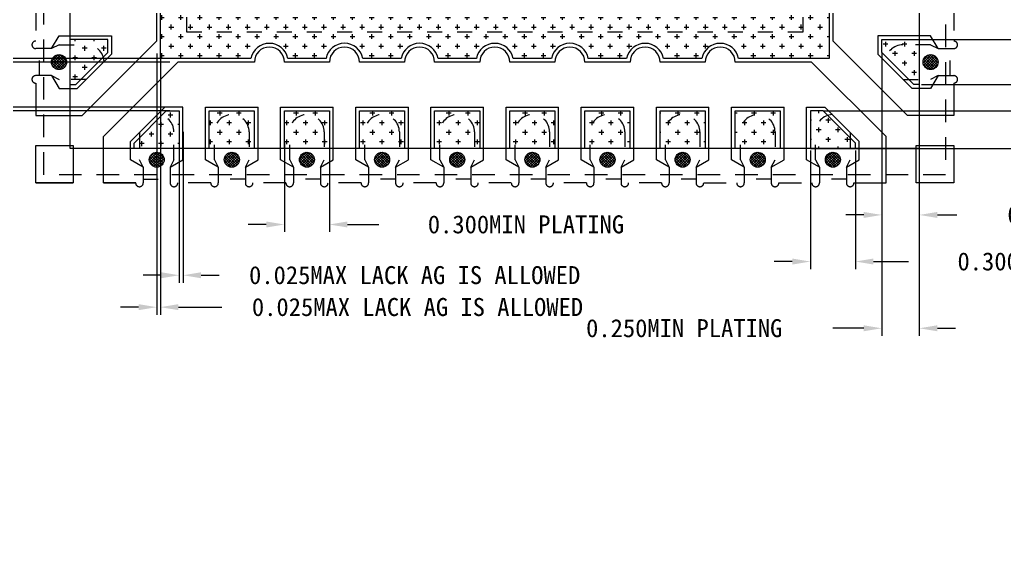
# Model space of a CAD drawing. Header units: millimetres. Extents: x 586 to 984, y 385 to 645.
# Drawn here: x 871.5 to 878.06, y 605.91 to 609.46 of the extents above; entities that cross this region are included whole.
import ezdxf

# ---------------------------------------------------------------- set-up
doc = ezdxf.new("R2010")
doc.units = ezdxf.units.MM
doc.linetypes.add('DASHED', pattern=[0.75, 0.5, -0.25])
doc.linetypes.add('HIDDEN', pattern=[0.375, 0.25, -0.125])
for name, color, linetype in [('2', 7, 'Continuous'), ('2D', 4, 'Continuous'), ('LFBOT', 4, 'Continuous'), ('LFTOP', 7, 'Continuous'), ('PKG', 2, 'Continuous'), ('PLATING', 3, 'Continuous'), ('top ETCH', 6, 'Continuous')]:
    doc.layers.add(name, color=color, linetype=linetype)
doc.layers.add('DIM', color=4, linetype='Continuous', lineweight=18)
doc.styles.add('宋体', font='')
doc.styles.get('宋体').set_extended_font_data('SimSun')
doc.dimstyles.get("Standard").update_dxf_attribs({"dimscale": 4.5, "dimtxt": 0.16, "dimasz": 0.12, "dimexe": 0.08, "dimexo": 0.05, "dimgap": 0.08, "dimtad": 0, "dimdec": 3, "dimzin": 0, "dimdsep": 46, "dimtxsty": 'Standard', "dimcen": 0.09, "dimadec": 0, "dimazin": 0, "dimtfac": 1, "dimtdec": 3, "dimtmove": 0, "dimatfit": 3, "dimfxl": 1, "dimtolj": 1, "dimtzin": 0, "dimarcsym": 0})
pattern_1 = [(225, (875.727962, 594.210622), (0.008838834, -0.008838835), []), (315, (875.727962, 594.210622), (0.008838835, 0.008838834), [])]
pattern_2 = [(180, (5.67896, 0.4611), (-0.0635, -0.0635), [0.03175, -0.09525]), (270, (5.663085, 0.47698), (0.0635, -0.0635), [0.03175, -0.09525])]

# ---------------------------------------------------------------- blocks, each defined once
blk = doc.blocks.new('*U99')
at = {"layer": 'PLATING', "linetype": 'ByBlock', "lineweight": 0}
h = blk.add_hatch(dxfattribs=at)
h.set_pattern_fill('CROSS', color=3, scale=0.01)
h.set_pattern_definition([(0, (-6.39181, -0.6986), (0.0635, 0.0635), [0.03175, -0.09525]), (90, (-6.375935, -0.71448), (-0.0635, 0.0635), [0.03175, -0.09525])])
h.paths.add_polyline_path([(-0.15, 0.125), (-0.15, -0.125), (0.15, -0.125), (0.15, 0.125)])
at = {"layer": 'PLATING', "color": 3, "linetype": 'Continuous', "lineweight": 0, "ltscale": 0.3}
blk.add_lwpolyline([(-0.15, 0.125), (0.15, 0.125), (0.15, -0.125), (-0.15, -0.125)], close=True, dxfattribs=at)
blk = doc.blocks.new('*U98')
at = {"layer": 'LFTOP', "color": 0, "linetype": 'ByBlock', "lineweight": -2, "transparency": 16777216}
for p in [(0, 0), (0.5, 0), (1, 0), (1.5, 0), (2, 0), (2.5, 0), (3, 0), (3.5, 0)]:
    blk.add_blockref('*U99', p, dxfattribs=at)
blk = doc.blocks.new('*U97')
at = {"layer": 'LFTOP'}
blk.add_blockref('*U98', (-1.75, 0), dxfattribs=at)
blk = doc.blocks.new('*U100')
at = {"layer": 'LFTOP', "color": 0, "linetype": 'ByBlock', "lineweight": -2, "transparency": 16777216}
blk.add_blockref('*U97', (874.6647, 614.129, -0.0427), dxfattribs=at)
for p, rotation in [((871.9644, 611.4294, -0.0427), 90.00000000000001), ((877.3644, 611.4287, -0.0427), 270), ((874.664, 608.729, -0.0427), 180)]:
    blk.add_blockref('*U97', p, dxfattribs=dict(at, rotation=rotation))
blk = doc.blocks.new('*D101')
at = {"layer": 'Defpoints', "color": 0}
for p in [(872.4144, 609.2855), (872.4394, 609.2849), (872.4394, 607.5468)]:
    blk.add_point(p, dxfattribs=at)
at = {"layer": 'DIM', "color": 4, "ltscale": 0.05}
for p, q in [((872.4144, 609.2355), (872.4144, 607.4968)), ((872.4394, 609.2349), (872.4394, 607.4968)), ((872.2944, 607.5468), (872.1744, 607.5468)), ((872.5594, 607.5468), (872.8487, 607.5468))]:
    blk.add_line(p, q, dxfattribs=at)
at = {"layer": 'DIM', "color": 4}
for points in [[(872.2944, 607.5268), (872.2944, 607.5668), (872.4144, 607.5468)], [(872.5594, 607.5668), (872.5594, 607.5268), (872.4394, 607.5468)]]:
    blk.add_solid(points, dxfattribs=at)
at = {"layer": 'DIM', "color": 4, "lineweight": 0, "insert": (874.15, 607.5468), "char_height": 0.12, "attachment_point": 5, "style": '宋体'}
blk.add_mtext('0.025MAX LACK AG IS ALLOWED', dxfattribs=at)
blk = doc.blocks.new('*D102')
at = {"layer": 'Defpoints', "color": 0}
for p in [(876.7644, 608.6398), (877.0644, 608.6398), (877.0644, 607.8507)]:
    blk.add_point(p, dxfattribs=at)
at = {"layer": 'DIM', "color": 4, "ltscale": 0.05}
for p, q in [((876.7644, 608.5898), (876.7644, 607.8007)), ((877.0644, 608.5898), (877.0644, 607.8007)), ((876.6444, 607.8507), (876.5244, 607.8507)), ((877.1844, 607.8507), (877.4166, 607.8507))]:
    blk.add_line(p, q, dxfattribs=at)
at = {"layer": 'DIM', "color": 4}
for points in [[(876.6444, 607.8307), (876.6444, 607.8707), (876.7644, 607.8507)], [(877.1844, 607.8707), (877.1844, 607.8307), (877.0644, 607.8507)]]:
    blk.add_solid(points, dxfattribs=at)
at = {"layer": 'DIM', "color": 4, "lineweight": 0, "insert": (878.3966, 607.8507), "char_height": 0.12, "attachment_point": 5}
blk.add_mtext('0.300MIN PLATING', dxfattribs=at)
blk = doc.blocks.new('*D103')
at = {"layer": 'Defpoints', "color": 0}
for p in [(873.264, 608.7004), (873.564, 608.7004), (873.564, 608.0974)]:
    blk.add_point(p, dxfattribs=at)
at = {"layer": 'DIM', "color": 4, "ltscale": 0.05}
for p, q in [((873.264, 608.6504), (873.264, 608.0474)), ((873.564, 608.6504), (873.564, 608.0474)), ((873.144, 608.0974), (873.024, 608.0974)), ((873.684, 608.0974), (873.8918, 608.0974))]:
    blk.add_line(p, q, dxfattribs=at)
at = {"layer": 'DIM', "color": 4}
for points in [[(873.144, 608.0774), (873.144, 608.1174), (873.264, 608.0974)], [(873.684, 608.1174), (873.684, 608.0774), (873.564, 608.0974)]]:
    blk.add_solid(points, dxfattribs=at)
at = {"layer": 'DIM', "color": 4, "lineweight": 0, "insert": (874.8718, 608.0974), "char_height": 0.12, "attachment_point": 5}
blk.add_mtext('0.300MIN PLATING', dxfattribs=at)
blk = doc.blocks.new('*D104')
at = {"layer": 'Defpoints', "color": 0}
for p in [(871.0763, 609.204), (872.526, 609.204), (872.551, 609.179)]:
    blk.add_point(p, dxfattribs=at)
at = {"layer": 'DIM', "color": 4, "ltscale": 0.05}
for p, q in [((871.0763, 609.324), (871.0763, 609.444)), ((872.476, 609.204), (871.0263, 609.204)), ((872.501, 609.179), (871.0263, 609.179)), ((871.0763, 609.059), (871.0763, 608.627))]:
    blk.add_line(p, q, dxfattribs=at)
at = {"layer": 'DIM', "color": 4}
for points in [[(871.0563, 609.324), (871.0963, 609.324), (871.0763, 609.204)], [(871.0963, 609.059), (871.0563, 609.059), (871.0763, 609.179)]]:
    blk.add_solid(points, dxfattribs=at)
at = {"layer": 'DIM', "color": 4, "lineweight": 0, "insert": (871.0763, 607.3256), "char_height": 0.12, "attachment_point": 5, "rotation": 90, "style": '宋体'}
blk.add_mtext('0.025MAX LACK AG IS ALLOWED', dxfattribs=at)
blk = doc.blocks.new('*D111')
at = {"layer": 'Defpoints', "color": 0}
for p in [(872.5897, 608.7645), (872.5644, 608.7111), (872.5897, 607.7593)]:
    blk.add_point(p, dxfattribs=at)
at = {"layer": 'DIM', "color": 4, "ltscale": 0.05}
for p, q in [((872.5644, 608.6611), (872.5644, 607.7093)), ((872.5897, 608.7145), (872.5897, 607.7093)), ((872.4444, 607.7593), (872.3244, 607.7593)), ((872.7097, 607.7593), (872.8297, 607.7593))]:
    blk.add_line(p, q, dxfattribs=at)
at = {"layer": 'DIM', "color": 4}
for points in [[(872.4444, 607.7393), (872.4444, 607.7793), (872.5644, 607.7593)], [(872.7097, 607.7793), (872.7097, 607.7393), (872.5897, 607.7593)]]:
    blk.add_solid(points, dxfattribs=at)
at = {"layer": 'DIM', "color": 4, "lineweight": 0, "insert": (874.1311, 607.7593), "char_height": 0.12, "attachment_point": 5, "style": '宋体'}
blk.add_mtext('0.025MAX LACK AG IS ALLOWED', dxfattribs=at)
blk = doc.blocks.new('*D112')
at = {"layer": 'Defpoints', "color": 0}
for p in [(871.3908, 608.879), (872.526, 608.879), (872.551, 608.854)]:
    blk.add_point(p, dxfattribs=at)
at = {"layer": 'DIM', "color": 4, "ltscale": 0.05}
for p, q in [((871.3908, 608.999), (871.3908, 609.119)), ((872.476, 608.879), (871.3408, 608.879)), ((872.501, 608.854), (871.3408, 608.854)), ((871.3908, 608.734), (871.3908, 608.302))]:
    blk.add_line(p, q, dxfattribs=at)
at = {"layer": 'DIM', "color": 4}
for points in [[(871.3708, 608.999), (871.4108, 608.999), (871.3908, 608.879)], [(871.4108, 608.734), (871.3708, 608.734), (871.3908, 608.854)]]:
    blk.add_solid(points, dxfattribs=at)
at = {"layer": 'DIM', "color": 4, "lineweight": 0, "insert": (871.3908, 607.0006), "char_height": 0.12, "attachment_point": 5, "rotation": 90, "style": '宋体'}
blk.add_mtext('0.025MAX LACK AG IS ALLOWED', dxfattribs=at)
blk = doc.blocks.new('*D113')
at = {"layer": 'Defpoints', "color": 0}
for p in [(876.7994, 608.854), (878.6873, 608.854), (876.7994, 608.604)]:
    blk.add_point(p, dxfattribs=at)
at = {"layer": 'DIM', "color": 4, "ltscale": 0.05}
for p, q in [((878.6873, 608.974), (878.6873, 609.1784)), ((876.8494, 608.854), (878.7373, 608.854)), ((876.8494, 608.604), (878.7373, 608.604)), ((878.6873, 608.484), (878.6873, 608.364))]:
    blk.add_line(p, q, dxfattribs=at)
at = {"layer": 'DIM', "color": 4}
for points in [[(878.6673, 608.974), (878.7073, 608.974), (878.6873, 608.854)], [(878.7073, 608.484), (878.6673, 608.484), (878.6873, 608.604)]]:
    blk.add_solid(points, dxfattribs=at)
at = {"layer": 'DIM', "color": 4, "lineweight": 0, "insert": (878.6873, 610.1684), "char_height": 0.12, "attachment_point": 5, "rotation": 90}
blk.add_mtext('0.250MIN PLATING', dxfattribs=at)
blk = doc.blocks.new('*D114')
at = {"layer": 'Defpoints', "color": 0}
for p in [(877.3644, 609.329), (878.3916, 609.329), (877.4536, 609.029)]:
    blk.add_point(p, dxfattribs=at)
at = {"layer": 'DIM', "color": 4, "ltscale": 0.05}
for p, q in [((878.3916, 609.449), (878.3916, 609.6294)), ((877.4144, 609.329), (878.4416, 609.329)), ((877.5036, 609.029), (878.4416, 609.029)), ((878.3916, 608.909), (878.3916, 608.789))]:
    blk.add_line(p, q, dxfattribs=at)
at = {"layer": 'DIM', "color": 4}
for points in [[(878.3716, 609.449), (878.4116, 609.449), (878.3916, 609.329)], [(878.4116, 608.909), (878.3716, 608.909), (878.3916, 609.029)]]:
    blk.add_solid(points, dxfattribs=at)
at = {"layer": 'DIM', "color": 4, "lineweight": 0, "insert": (878.3916, 610.6094), "char_height": 0.12, "attachment_point": 5, "rotation": 90}
blk.add_mtext('0.300MIN PLATING', dxfattribs=at)
blk = doc.blocks.new('*D115')
at = {"layer": 'Defpoints', "color": 0}
for p in [(877.3521, 609.8287), (878.1205, 609.8287), (877.3411, 609.5287)]:
    blk.add_point(p, dxfattribs=at)
at = {"layer": 'DIM', "color": 4, "ltscale": 0.05}
for p, q in [((878.1205, 609.9487), (878.1205, 610.0904)), ((877.4021, 609.8287), (878.1705, 609.8287)), ((877.3911, 609.5287), (878.1705, 609.5287)), ((878.1205, 609.4087), (878.1205, 609.2887))]:
    blk.add_line(p, q, dxfattribs=at)
at = {"layer": 'DIM', "color": 4}
for points in [[(878.1005, 609.9487), (878.1405, 609.9487), (878.1205, 609.8287)], [(878.1405, 609.4087), (878.1005, 609.4087), (878.1205, 609.5287)]]:
    blk.add_solid(points, dxfattribs=at)
at = {"layer": 'DIM', "color": 4, "lineweight": 0, "insert": (878.1205, 611.0704), "char_height": 0.12, "attachment_point": 5, "rotation": 90}
blk.add_mtext('0.300MIN PLATING', dxfattribs=at)
blk = doc.blocks.new('*D116')
at = {"layer": 'Defpoints', "color": 0}
for p in [(877.2394, 609.2683), (877.4894, 609.179), (877.4894, 608.1611)]:
    blk.add_point(p, dxfattribs=at)
at = {"layer": 'DIM', "color": 4, "ltscale": 0.05}
for p, q in [((877.2394, 609.2183), (877.2394, 608.1111)), ((877.4894, 609.129), (877.4894, 608.1111)), ((877.1194, 608.1611), (876.9994, 608.1611)), ((877.6094, 608.1611), (877.7384, 608.1611))]:
    blk.add_line(p, q, dxfattribs=at)
at = {"layer": 'DIM', "color": 4}
for points in [[(877.1194, 608.1411), (877.1194, 608.1811), (877.2394, 608.1611)], [(877.6094, 608.1811), (877.6094, 608.1411), (877.4894, 608.1611)]]:
    blk.add_solid(points, dxfattribs=at)
at = {"layer": 'DIM', "color": 4, "lineweight": 0, "insert": (878.7284, 608.1611), "char_height": 0.12, "attachment_point": 5}
blk.add_mtext('0.250MIN PLATING', dxfattribs=at)
blk = doc.blocks.new('*D127')
at = {"layer": 'Defpoints', "color": 0}
for p in [(877.2394, 609.294), (877.4894, 609.294), (877.2394, 607.4061)]:
    blk.add_point(p, dxfattribs=at)
at = {"layer": 'DIM', "color": 4, "ltscale": 0.05}
for p, q in [((877.2394, 609.244), (877.2394, 607.3561)), ((877.4894, 609.244), (877.4894, 607.3561)), ((877.1194, 607.4061), (876.915, 607.4061)), ((877.6094, 607.4061), (877.7294, 607.4061))]:
    blk.add_line(p, q, dxfattribs=at)
at = {"layer": 'DIM', "color": 4}
for points in [[(877.1194, 607.3861), (877.1194, 607.4261), (877.2394, 607.4061)], [(877.6094, 607.4261), (877.6094, 607.3861), (877.4894, 607.4061)]]:
    blk.add_solid(points, dxfattribs=at)
at = {"layer": 'DIM', "color": 4, "lineweight": 0, "insert": (875.925, 607.4061), "char_height": 0.12, "attachment_point": 5}
blk.add_mtext('0.250MIN PLATING', dxfattribs=at)
blk = doc.blocks.new('*U128')
at = {"layer": 'PLATING', "linetype": 'ByBlock', "lineweight": 0}
h = blk.add_hatch(dxfattribs=at)
h.set_pattern_fill('CROSS', color=3, scale=0.01, angle=90)
h.set_pattern_definition(pattern_2)
h.paths.add_polyline_path([(0.3625, 0.0625), (0.3264, 0.0625), (0.1125, 0.2764), (0.1125, 0.3625), (0.3625, 0.3625)])
h = blk.add_hatch(dxfattribs=at)
h.set_pattern_fill('CROSS', color=3, scale=0.01, angle=180)
h.set_pattern_definition(pattern_2)
h.paths.add_polyline_path([(-0.0625, -0.3625), (-0.0625, -0.3264), (-0.2764, -0.1125), (-0.3625, -0.1125), (-0.3625, -0.3625)])
at = {"layer": 'PLATING', "color": 3, "linetype": 'Continuous', "lineweight": 0, "ltscale": 0.3}
for p, q in [((0.1125, 0.2764), (0.1125, 0.3625)), ((0.1125, 0.3625), (0.3625, 0.3625)), ((0.3264, 0.0625), (0.1125, 0.2764)), ((0.3625, 0.0625), (0.3264, 0.0625)), ((-0.2764, -0.1125), (-0.3625, -0.1125)), ((-0.3625, -0.1125), (-0.3625, -0.3625)), ((-0.0625, -0.3264), (-0.2764, -0.1125)), ((-0.0625, -0.3625), (-0.0625, -0.3264))]:
    blk.add_line(p, q, dxfattribs=at)
blk = doc.blocks.new('*U129')
at = {"color": 0, "linetype": 'ByBlock', "lineweight": -2, "transparency": 16777216}
for p, rotation in [((872.2019, 613.8915, -0.0427), 180), ((877.1269, 613.8915, -0.0427), 90), ((872.2019, 608.9665, -0.0427), 269.9999999999999)]:
    blk.add_blockref('*U128', p, dxfattribs=dict(at, rotation=rotation))
blk.add_blockref('*U128', (877.1269, 608.9665, -0.0427), dxfattribs=at)

msp = doc.modelspace()

# ---------------------------------------------------------------- hatches: boundary and pattern name
at = {"layer": 'PLATING', "linetype": 'ByBlock', "lineweight": 0}
h = msp.add_hatch(dxfattribs=at)
h.set_pattern_fill('CROSS', color=3, scale=0.01)
h.set_pattern_definition([(0, (866.39974, 614.746707), (0.0635, 0.0635), [0.03175, -0.09525]), (90, (866.415613, 614.73083), (-0.0635, 0.0635), [0.03175, -0.09525])])
h.paths.add_polyline_path([(872.4394, 610.8069), (872.4394, 610.5515, -0.816497), (872.4394, 610.3066), (872.4394, 610.0515, -0.816497), (872.4394, 609.8066), (872.4394, 609.204), (873.0419, 609.204, -0.816497), (873.2868, 609.204), (873.5415, 609.204, -0.816497), (873.7865, 609.204), (874.0415, 609.204, -0.816497), (874.2865, 609.204), (874.5419, 609.204, -0.816497), (874.7868, 609.204), (875.0415, 609.204, -0.816497), (875.2865, 609.204), (875.5419, 609.204, -0.816497), (875.7868, 609.204), (876.0419, 609.204, -0.816497), (876.2868, 609.204), (876.8894, 609.204), (876.8894, 609.8066, -0.816497), (876.8894, 610.0515), (876.8894, 610.3062, -0.816497), (876.8894, 610.5512), (876.8894, 610.8062, -0.816497), (876.8894, 611.0512), (876.8894, 611.3066, -0.816497), (876.8894, 611.5515), (876.8894, 611.8062, -0.816497), (876.8894, 612.0512), (876.8894, 612.3066, -0.816497), (876.8894, 612.5515), (876.8894, 612.8066, -0.816497), (876.8894, 613.0515), (876.8894, 613.654), (876.2868, 613.654, -0.816497), (876.0419, 613.654), (875.7872, 613.654, -0.816497), (875.5422, 613.654), (875.2872, 613.654, -0.816497), (875.0422, 613.654), (874.7868, 613.654, -0.816497), (874.5419, 613.654), (874.2872, 613.654, -0.816497), (874.0422, 613.654), (873.7868, 613.654, -0.816497), (873.5419, 613.654), (873.2868, 613.654, -0.816497), (873.0419, 613.654), (872.4394, 613.654), (872.4394, 613.0515, -0.816497), (872.4394, 612.8066), (872.4394, 612.5519, -0.816497), (872.4394, 612.3069), (872.4394, 612.0519, -0.816497), (872.4394, 611.8069), (872.4394, 611.5515, -0.816497), (872.4394, 611.3066), (872.4394, 611.0519, -0.816497)])
h.paths.add_polyline_path([(872.7144, 609.479), (872.7144, 613.379), (876.6144, 613.379), (876.6144, 609.479)], flags=16)
at = {"layer": 'top ETCH'}
h = msp.add_hatch(dxfattribs=at)
h.set_pattern_fill('ANSI37', color=256, scale=0.1, angle=90, style=0)
h.set_pattern_definition([(135, (857.445946, 610.365459), (-0.008838835, -0.008838834), []), (225, (857.445946, 610.365459), (0.008838834, -0.008838835), [])])
h.paths.add_polyline_path([(871.8144, 609.179, 1), (871.7144, 609.179, 1)])
h = msp.add_hatch(dxfattribs=at)
h.set_pattern_fill('ANSI37', color=256, scale=0.1, angle=90, style=0)
h.set_pattern_definition([(315, (891.8828, 612.492638), (0.008838835, 0.008838834), []), (45, (891.8828, 612.492638), (-0.008838834, 0.008838835), [])])
h.paths.add_polyline_path([(877.5144, 609.179, -1), (877.6144, 609.179, -1)])
h = msp.add_hatch(dxfattribs=at)
h.set_pattern_fill('ANSI37', color=256, scale=0.1, style=0)
h.set_pattern_definition(pattern_1)
h.paths.add_polyline_path([(872.4144, 608.579, -1), (872.4144, 608.479, -1)])
h = msp.add_hatch(dxfattribs=at)
h.set_pattern_fill('ANSI37', color=256, scale=0.1, angle=180, style=0)
h.set_pattern_definition([(225, (871.727962, 594.210622), (0.008838834, -0.008838835), []), (315, (871.727962, 594.210622), (0.008838835, 0.008838834), [])])
h.paths.add_polyline_path([(872.9144, 608.579, 1), (872.9144, 608.479, 1)])
h = msp.add_hatch(dxfattribs=at)
h.set_pattern_fill('ANSI37', color=256, scale=0.1, angle=180, style=0)
h.set_pattern_definition([(225, (872.227962, 594.210622), (0.008838834, -0.008838835), []), (315, (872.227962, 594.210622), (0.008838835, 0.008838834), [])])
h.paths.add_polyline_path([(873.4144, 608.579, 1), (873.4144, 608.479, 1)])
h = msp.add_hatch(dxfattribs=at)
h.set_pattern_fill('ANSI37', color=256, scale=0.1, angle=180, style=0)
h.set_pattern_definition([(225, (872.727962, 594.210622), (0.008838834, -0.008838835), []), (315, (872.727962, 594.210622), (0.008838835, 0.008838834), [])])
h.paths.add_polyline_path([(873.9144, 608.579, 1), (873.9144, 608.479, 1)])
h = msp.add_hatch(dxfattribs=at)
h.set_pattern_fill('ANSI37', color=256, scale=0.1, angle=180, style=0)
h.set_pattern_definition([(225, (873.227962, 594.210622), (0.008838834, -0.008838835), []), (315, (873.227962, 594.210622), (0.008838835, 0.008838834), [])])
h.paths.add_polyline_path([(874.4144, 608.579, 1), (874.4144, 608.479, 1)])
h = msp.add_hatch(dxfattribs=at)
h.set_pattern_fill('ANSI37', color=256, scale=0.1, angle=180, style=0)
h.set_pattern_definition([(225, (873.727962, 594.210622), (0.008838834, -0.008838835), []), (315, (873.727962, 594.210622), (0.008838835, 0.008838834), [])])
h.paths.add_polyline_path([(874.9144, 608.579, 1), (874.9144, 608.479, 1)])
h = msp.add_hatch(dxfattribs=at)
h.set_pattern_fill('ANSI37', color=256, scale=0.1, angle=180, style=0)
h.set_pattern_definition([(225, (874.227962, 594.210622), (0.008838834, -0.008838835), []), (315, (874.227962, 594.210622), (0.008838835, 0.008838834), [])])
h.paths.add_polyline_path([(875.4144, 608.579, 1), (875.4144, 608.479, 1)])
h = msp.add_hatch(dxfattribs=at)
h.set_pattern_fill('ANSI37', color=256, scale=0.1, angle=180, style=0)
h.set_pattern_definition([(225, (874.727962, 594.210622), (0.008838834, -0.008838835), []), (315, (874.727962, 594.210622), (0.008838835, 0.008838834), [])])
h.paths.add_polyline_path([(875.9144, 608.579, 1), (875.9144, 608.479, 1)])
h = msp.add_hatch(dxfattribs=at)
h.set_pattern_fill('ANSI37', color=256, scale=0.1, angle=180, style=0)
h.set_pattern_definition([(225, (875.227962, 594.210622), (0.008838834, -0.008838835), []), (315, (875.227962, 594.210622), (0.008838835, 0.008838834), [])])
h.paths.add_polyline_path([(876.4144, 608.579, 1), (876.4144, 608.479, 1)])
h = msp.add_hatch(dxfattribs=at)
h.set_pattern_fill('ANSI37', color=256, scale=0.1, angle=180, style=0)
h.set_pattern_definition(pattern_1)
h.paths.add_polyline_path([(876.9144, 608.579, 1), (876.9144, 608.479, 1)])

# ---------------------------------------------------------------- linework, layer by layer
at = {"color": 7, "linetype": 'Continuous', "lineweight": 0, "ltscale": 100}
for p, q in [((872.4144, 609.3205, -0.0427), (872.4144, 609.829, -0.0427)), ((876.9144, 609.829, -0.0427), (876.9144, 609.3205, -0.0427)), ((873.0644, 609.179, -0.0427), (872.5558, 609.179, -0.0427)), ((873.564, 609.179, -0.0427), (873.2644, 609.179, -0.0427)), ((874.064, 609.179, -0.0427), (873.764, 609.179, -0.0427)), ((874.5644, 609.179, -0.0427), (874.264, 609.179, -0.0427)), ((875.064, 609.179, -0.0427), (874.7644, 609.179, -0.0427)), ((875.5644, 609.179, -0.0427), (875.264, 609.179, -0.0427)), ((876.0644, 609.179, -0.0427), (875.7644, 609.179, -0.0427)), ((876.773, 609.179, -0.0427), (876.2644, 609.179, -0.0427))]:
    msp.add_line(p, q, dxfattribs=at)
at = {"color": 7, "linetype": 'DASHED', "lineweight": 0, "ltscale": 0.3}
for p, q in [((871.6094, 609.539, -0.0427), (871.6094, 609.319, -0.0427)), ((877.7194, 609.539, -0.0427), (877.7194, 609.3194, -0.0427)), ((871.6094, 608.374, -0.0427), (871.6094, 608.624, -0.0427)), ((877.7194, 608.624, -0.0427), (877.7194, 608.374, -0.0427)), ((872.7744, 608.374, -0.0427), (872.5547, 608.374, -0.0427)), ((873.2744, 608.374, -0.0427), (873.0544, 608.374, -0.0427)), ((873.7744, 608.374, -0.0427), (873.5544, 608.374, -0.0427)), ((874.2744, 608.374, -0.0427), (874.0544, 608.374, -0.0427)), ((874.7744, 608.374, -0.0427), (874.5544, 608.374, -0.0427)), ((875.2744, 608.374, -0.0427), (875.0544, 608.374, -0.0427)), ((875.7744, 608.374, -0.0427), (875.5544, 608.374, -0.0427)), ((876.0544, 608.374, -0.0427), (876.2744, 608.374, -0.0427)), ((876.5544, 608.374, -0.0427), (876.7744, 608.374, -0.0427)), ((877.7194, 608.374, -0.0427), (877.4694, 608.374, -0.0427))]:
    msp.add_line(p, q, dxfattribs=at)
at = {"color": 7, "linetype": 'Continuous', "lineweight": 0, "ltscale": 0.3}
for p, q in [((871.7144, 609.269, -0.0427), (871.7644, 609.354, -0.0427)), ((871.7644, 609.354, -0.0427), (872.114, 609.354, -0.0427)), ((872.114, 609.354, -0.0427), (872.1144, 609.3537, -0.0427)), ((872.1144, 609.3537, -0.0427), (872.1144, 609.2326, -0.0427)), ((877.2147, 609.354, -0.0427), (877.2144, 609.3537, -0.0427)), ((877.2144, 609.3537, -0.0427), (877.2144, 609.2326, -0.0427)), ((877.5644, 609.354, -0.0427), (877.2147, 609.354, -0.0427)), ((877.6144, 609.269, -0.0427), (877.5644, 609.354, -0.0427)), ((871.7144, 609.089, -0.0427), (871.7644, 609.004, -0.0427)), ((877.6144, 609.089, -0.0427), (877.5644, 609.004, -0.0427)), ((871.7644, 609.004, -0.0427), (871.8858, 609.004, -0.0427)), ((877.5644, 609.004, -0.0427), (877.4429, 609.004, -0.0427)), ((872.589, 608.879, -0.0427), (872.4679, 608.879, -0.0427)), ((872.5894, 608.8787, -0.0427), (872.589, 608.879, -0.0427)), ((872.5894, 608.529, -0.0427), (872.5894, 608.8787, -0.0427)), ((872.7394, 608.8787, -0.0427), (872.7397, 608.879, -0.0427)), ((872.7394, 608.529, -0.0427), (872.7394, 608.8787, -0.0427)), ((872.7397, 608.879, -0.0427), (873.089, 608.879, -0.0427)), ((873.0894, 608.8787, -0.0427), (873.089, 608.879, -0.0427)), ((873.0894, 608.529, -0.0427), (873.0894, 608.8787, -0.0427)), ((873.2394, 608.8787, -0.0427), (873.2397, 608.879, -0.0427)), ((873.2394, 608.529, -0.0427), (873.2394, 608.8787, -0.0427)), ((873.2397, 608.879, -0.0427), (873.589, 608.879, -0.0427)), ((873.5894, 608.8787, -0.0427), (873.589, 608.879, -0.0427)), ((873.5894, 608.529, -0.0427), (873.5894, 608.8787, -0.0427)), ((873.7394, 608.8787, -0.0427), (873.7397, 608.879, -0.0427)), ((873.7394, 608.529, -0.0427), (873.7394, 608.8787, -0.0427)), ((873.7397, 608.879, -0.0427), (874.089, 608.879, -0.0427)), ((874.0894, 608.8787, -0.0427), (874.089, 608.879, -0.0427)), ((874.0894, 608.529, -0.0427), (874.0894, 608.8787, -0.0427)), ((874.2394, 608.8787, -0.0427), (874.2397, 608.879, -0.0427)), ((874.2394, 608.529, -0.0427), (874.2394, 608.8787, -0.0427)), ((874.2397, 608.879, -0.0427), (874.589, 608.879, -0.0427)), ((874.5894, 608.8787, -0.0427), (874.589, 608.879, -0.0427)), ((874.5894, 608.529, -0.0427), (874.5894, 608.8787, -0.0427)), ((874.7394, 608.8787, -0.0427), (874.7397, 608.879, -0.0427)), ((874.7394, 608.529, -0.0427), (874.7394, 608.8787, -0.0427)), ((874.7397, 608.879, -0.0427), (875.089, 608.879, -0.0427)), ((875.0894, 608.8787, -0.0427), (875.089, 608.879, -0.0427)), ((875.0894, 608.529, -0.0427), (875.0894, 608.8787, -0.0427)), ((875.2394, 608.8787, -0.0427), (875.2397, 608.879, -0.0427)), ((875.2394, 608.529, -0.0427), (875.2394, 608.8787, -0.0427)), ((875.2397, 608.879, -0.0427), (875.589, 608.879, -0.0427)), ((875.5894, 608.8787, -0.0427), (875.589, 608.879, -0.0427)), ((875.5894, 608.529, -0.0427), (875.5894, 608.8787, -0.0427)), ((875.7394, 608.8787, -0.0427), (875.7397, 608.879, -0.0427)), ((875.7394, 608.529, -0.0427), (875.7394, 608.8787, -0.0427)), ((875.7397, 608.879, -0.0427), (876.089, 608.879, -0.0427)), ((876.0894, 608.8787, -0.0427), (876.089, 608.879, -0.0427)), ((876.0894, 608.529, -0.0427), (876.0894, 608.8787, -0.0427)), ((876.2394, 608.8787, -0.0427), (876.2397, 608.879, -0.0427)), ((876.2394, 608.529, -0.0427), (876.2394, 608.8787, -0.0427)), ((876.2397, 608.879, -0.0427), (876.589, 608.879, -0.0427)), ((876.5894, 608.8787, -0.0427), (876.589, 608.879, -0.0427)), ((876.5894, 608.529, -0.0427), (876.5894, 608.8787, -0.0427)), ((876.7394, 608.8787, -0.0427), (876.7397, 608.879, -0.0427)), ((876.7394, 608.529, -0.0427), (876.7394, 608.8787, -0.0427)), ((876.7397, 608.879, -0.0427), (876.8608, 608.879, -0.0427)), ((872.2394, 608.529, -0.0427), (872.2394, 608.6505, -0.0427)), ((877.0894, 608.529, -0.0427), (877.0894, 608.6505, -0.0427)), ((872.3244, 608.479, -0.0427), (872.2394, 608.529, -0.0427)), ((872.5044, 608.479, -0.0427), (872.5894, 608.529, -0.0427)), ((872.8244, 608.479, -0.0427), (872.7394, 608.529, -0.0427)), ((873.0044, 608.479, -0.0427), (873.0894, 608.529, -0.0427)), ((873.3244, 608.479, -0.0427), (873.2394, 608.529, -0.0427)), ((873.5044, 608.479, -0.0427), (873.5894, 608.529, -0.0427)), ((873.8244, 608.479, -0.0427), (873.7394, 608.529, -0.0427)), ((874.0044, 608.479, -0.0427), (874.0894, 608.529, -0.0427)), ((874.3244, 608.479, -0.0427), (874.2394, 608.529, -0.0427)), ((874.5044, 608.479, -0.0427), (874.5894, 608.529, -0.0427)), ((874.8244, 608.479, -0.0427), (874.7394, 608.529, -0.0427)), ((875.0044, 608.479, -0.0427), (875.0894, 608.529, -0.0427)), ((875.3244, 608.479, -0.0427), (875.2394, 608.529, -0.0427)), ((875.5044, 608.479, -0.0427), (875.5894, 608.529, -0.0427)), ((875.8244, 608.479, -0.0427), (875.7394, 608.529, -0.0427)), ((876.0044, 608.479, -0.0427), (876.0894, 608.529, -0.0427)), ((876.3244, 608.479, -0.0427), (876.2394, 608.529, -0.0427)), ((876.5044, 608.479, -0.0427), (876.5894, 608.529, -0.0427)), ((876.8244, 608.479, -0.0427), (876.7394, 608.529, -0.0427)), ((877.0044, 608.479, -0.0427), (877.0894, 608.529, -0.0427))]:
    msp.add_line(p, q, dxfattribs=at)
at = {"color": 7, "linetype": 'Continuous', "lineweight": 0}
for p, q in [((871.918, 608.824, -0.0427), (872.4144, 609.3205, -0.0427)), ((877.4108, 608.824, -0.0427), (876.9144, 609.3205, -0.0427)), ((871.8858, 609.004, -0.0427), (872.1144, 609.2326, -0.0427)), ((872.0594, 608.6826, -0.0427), (872.5558, 609.179, -0.0427)), ((877.2694, 608.6826, -0.0427), (876.773, 609.179, -0.0427)), ((877.4429, 609.004, -0.0427), (877.2144, 609.2326, -0.0427)), ((872.2394, 608.6505, -0.0427), (872.4679, 608.879, -0.0427)), ((877.0894, 608.6505, -0.0427), (876.8608, 608.879, -0.0427)), ((871.6094, 608.824, -0.0427), (871.918, 608.824, -0.0427)), ((877.7194, 608.824, -0.0427), (877.4108, 608.824, -0.0427)), ((872.0594, 608.374, -0.0427), (872.0594, 608.6826, -0.0427)), ((871.6094, 608.624, -0.0427), (871.8594, 608.624, -0.0427)), ((871.8594, 608.624, -0.0427), (871.8594, 608.374, -0.0427))]:
    msp.add_line(p, q, dxfattribs=at)
at = {"color": 7, "linetype": 'Continuous', "lineweight": 0, "ltscale": 0.3}
for centre in [(871.7644, 609.179, -0.0427), (877.5644, 609.179, -0.0427), (872.4144, 608.529, -0.0427), (872.9144, 608.529, -0.0427), (873.4144, 608.529, -0.0427), (873.9144, 608.529, -0.0427), (874.4144, 608.529, -0.0427), (874.9144, 608.529, -0.0427), (875.4144, 608.529, -0.0427), (875.9144, 608.529, -0.0427), (876.4144, 608.529, -0.0427), (876.9144, 608.529, -0.0427)]:
    msp.add_circle(centre, 0.05, dxfattribs=at)
at = {"color": 7, "linetype": 'DASHED', "lineweight": 0, "ltscale": 0.3}
for centre, start, end in [((871.6094, 609.294, -0.0427), 90, 270), ((877.7194, 609.294, -0.0427), 270, 90), ((871.6094, 609.064, -0.0427), 90, 270), ((877.7194, 609.064, -0.0427), 270, 90), ((872.2994, 608.374, -0.0427), 180, 0), ((872.5294, 608.374, -0.0427), 180, 0), ((872.7994, 608.374, -0.0427), 180, 0), ((873.0294, 608.374, -0.0427), 180, 0), ((873.2994, 608.374, -0.0427), 180, 0), ((873.5294, 608.374, -0.0427), 180, 0), ((873.7994, 608.374, -0.0427), 180, 0), ((874.0294, 608.374, -0.0427), 180, 0), ((874.2994, 608.374, -0.0427), 180, 0), ((874.5294, 608.374, -0.0427), 180, 0), ((874.7994, 608.374, -0.0427), 180, 0), ((875.0294, 608.374, -0.0427), 180, 0), ((875.2994, 608.374, -0.0427), 180, 0), ((875.5294, 608.374, -0.0427), 180, 0), ((875.7994, 608.374, -0.0427), 180, 0), ((876.0294, 608.374, -0.0427), 180, 0), ((876.2994, 608.374, -0.0427), 180, 0), ((876.5294, 608.374, -0.0427), 180, 0), ((876.7994, 608.374, -0.0427), 180, 0), ((877.0294, 608.374, -0.0427), 180, 0)]:
    msp.add_arc(centre, 0.025, start, end, dxfattribs=at)
at = {"color": 7, "linetype": 'Continuous', "lineweight": 0, "ltscale": 100}
for centre in [(873.1644, 609.179, -0.0427), (873.664, 609.179, -0.0427), (874.164, 609.179, -0.0427), (874.6644, 609.179, -0.0427), (875.164, 609.1787, -0.0427), (875.6644, 609.179, -0.0427), (876.1644, 609.179, -0.0427)]:
    msp.add_arc(centre, 0.1, 0, 180, dxfattribs=at)
at = {"layer": '2', "color": 7, "lineweight": 0}
for p, q in [((871.7144, 609.269, -0.0427), (871.6094, 609.269, -0.0427)), ((877.6144, 609.269, -0.0427), (877.7194, 609.269, -0.0427)), ((871.7144, 609.089, -0.0427), (871.6094, 609.089, -0.0427)), ((877.6144, 609.089, -0.0427), (877.7194, 609.089, -0.0427)), ((871.6094, 609.0392, -0.0427), (871.6094, 608.824, -0.0427)), ((877.7194, 609.0392, -0.0427), (877.7194, 608.824, -0.0427)), ((877.2694, 608.374, -0.0427), (877.2694, 608.6826, -0.0427)), ((871.6094, 608.374, -0.0427), (871.6094, 608.624, -0.0427)), ((877.4694, 608.374, -0.0427), (877.4694, 608.624, -0.0427)), ((877.4694, 608.624, -0.0427), (877.7194, 608.624, -0.0427)), ((877.7194, 608.624, -0.0427), (877.7194, 608.374, -0.0427)), ((872.3244, 608.479, -0.0427), (872.3244, 608.374, -0.0427)), ((872.5044, 608.479, -0.0427), (872.5044, 608.374, -0.0427)), ((872.8244, 608.479, -0.0427), (872.8244, 608.374, -0.0427)), ((873.0044, 608.479, -0.0427), (873.0044, 608.374, -0.0427)), ((873.3244, 608.479, -0.0427), (873.3244, 608.374, -0.0427)), ((873.5044, 608.479, -0.0427), (873.5044, 608.374, -0.0427)), ((873.8244, 608.479, -0.0427), (873.8244, 608.374, -0.0427)), ((874.0044, 608.479, -0.0427), (874.0044, 608.374, -0.0427)), ((874.3244, 608.479, -0.0427), (874.3244, 608.374, -0.0427)), ((874.5044, 608.479, -0.0427), (874.5044, 608.374, -0.0427)), ((874.8244, 608.479, -0.0427), (874.8244, 608.374, -0.0427)), ((875.0044, 608.479, -0.0427), (875.0044, 608.374, -0.0427)), ((875.3244, 608.479, -0.0427), (875.3244, 608.374, -0.0427)), ((875.5044, 608.479, -0.0427), (875.5044, 608.374, -0.0427)), ((875.8244, 608.479, -0.0427), (875.8244, 608.374, -0.0427)), ((876.0044, 608.479, -0.0427), (876.0044, 608.374, -0.0427)), ((876.3244, 608.479, -0.0427), (876.3244, 608.374, -0.0427)), ((876.5044, 608.479, -0.0427), (876.5044, 608.374, -0.0427)), ((876.8244, 608.479, -0.0427), (876.8244, 608.374, -0.0427)), ((877.0044, 608.479, -0.0427), (877.0044, 608.374, -0.0427)), ((872.2745, 608.374, -0.0427), (872.0594, 608.374, -0.0427)), ((877.0542, 608.374, -0.0427), (877.2694, 608.374, -0.0427)), ((877.7194, 608.374, -0.0427), (877.4694, 608.374, -0.0427))]:
    msp.add_line(p, q, dxfattribs=at)
at = {"layer": '2D', "linetype": 'HIDDEN', "lineweight": 0, "ltscale": 0.25}
for p, q in [((871.7644, 609.294, -0.0427), (871.7144, 609.269, -0.0427)), ((871.7644, 609.294, -0.0427), (871.9494, 609.294, -0.0427)), ((877.5644, 609.294, -0.0427), (877.3794, 609.294, -0.0427)), ((877.5644, 609.294, -0.0427), (877.6144, 609.269, -0.0427)), ((871.7144, 609.089, -0.0427), (871.7644, 609.064, -0.0427)), ((871.9458, 609.064, -0.0427), (871.7644, 609.064, -0.0427)), ((877.3829, 609.064, -0.0427), (877.5644, 609.064, -0.0427)), ((877.6144, 609.089, -0.0427), (877.5644, 609.064, -0.0427)), ((872.2994, 608.7105, -0.0427), (872.2994, 608.529, -0.0427)), ((872.5294, 608.529, -0.0427), (872.5294, 608.714, -0.0427)), ((872.7994, 608.529, -0.0427), (872.7994, 608.714, -0.0427)), ((873.0294, 608.714, -0.0427), (873.0294, 608.529, -0.0427)), ((873.2994, 608.529, -0.0427), (873.2994, 608.714, -0.0427)), ((873.5294, 608.714, -0.0427), (873.5294, 608.529, -0.0427)), ((873.7994, 608.529, -0.0427), (873.7994, 608.714, -0.0427)), ((874.0294, 608.714, -0.0427), (874.0294, 608.529, -0.0427)), ((874.2994, 608.529, -0.0427), (874.2994, 608.714, -0.0427)), ((874.5294, 608.714, -0.0427), (874.5294, 608.529, -0.0427)), ((874.7994, 608.529, -0.0427), (874.7994, 608.714, -0.0427)), ((875.0294, 608.714, -0.0427), (875.0294, 608.529, -0.0427)), ((875.2994, 608.529, -0.0427), (875.2994, 608.714, -0.0427)), ((875.5294, 608.714, -0.0427), (875.5294, 608.529, -0.0427)), ((875.7994, 608.529, -0.0427), (875.7994, 608.714, -0.0427)), ((876.0294, 608.714, -0.0427), (876.0294, 608.529, -0.0427)), ((876.2994, 608.529, -0.0427), (876.2994, 608.714, -0.0427)), ((876.5294, 608.714, -0.0427), (876.5294, 608.529, -0.0427)), ((876.7994, 608.529, -0.0427), (876.7994, 608.714, -0.0427)), ((877.0294, 608.7105, -0.0427), (877.0294, 608.529, -0.0427)), ((872.3244, 608.479, -0.0427), (872.2994, 608.529, -0.0427)), ((872.5294, 608.529, -0.0427), (872.5044, 608.479, -0.0427)), ((872.7994, 608.529, -0.0427), (872.8244, 608.479, -0.0427)), ((873.0044, 608.479, -0.0427), (873.0294, 608.529, -0.0427)), ((873.2994, 608.529, -0.0427), (873.3244, 608.479, -0.0427)), ((873.5044, 608.479, -0.0427), (873.5294, 608.529, -0.0427)), ((873.7994, 608.529, -0.0427), (873.8244, 608.479, -0.0427)), ((874.0044, 608.479, -0.0427), (874.0294, 608.529, -0.0427)), ((874.2994, 608.529, -0.0427), (874.3244, 608.479, -0.0427)), ((874.5044, 608.479, -0.0427), (874.5294, 608.529, -0.0427)), ((874.7994, 608.529, -0.0427), (874.8244, 608.479, -0.0427)), ((875.0044, 608.479, -0.0427), (875.0294, 608.529, -0.0427)), ((875.2994, 608.529, -0.0427), (875.3244, 608.479, -0.0427)), ((875.5044, 608.479, -0.0427), (875.5294, 608.529, -0.0427)), ((875.7994, 608.529, -0.0427), (875.8244, 608.479, -0.0427)), ((876.0044, 608.479, -0.0427), (876.0294, 608.529, -0.0427)), ((876.2994, 608.529, -0.0427), (876.3244, 608.479, -0.0427)), ((876.5044, 608.479, -0.0427), (876.5294, 608.529, -0.0427)), ((876.7994, 608.529, -0.0427), (876.8244, 608.479, -0.0427)), ((877.0044, 608.479, -0.0427), (877.0294, 608.529, -0.0427))]:
    msp.add_line(p, q, dxfattribs=at)
at = {"layer": '2D', "linetype": 'HIDDEN', "lineweight": 0, "ltscale": 0.25, "elevation": -0.0427}
msp.add_lwpolyline([(872.6144, 613.229), (872.6144, 613.479), (876.7144, 613.479), (876.7144, 609.379), (872.6144, 609.379), (872.6144, 612.829)], dxfattribs=at)
at = {"layer": '2D', "linetype": 'HIDDEN', "lineweight": 0, "ltscale": 0.25}
for centre, start, end in [((871.9494, 609.179, -0.0427), 1.74411, 90), ((877.3794, 609.179, -0.0427), 90, 178.25589), ((872.4144, 608.714, -0.0427), 0, 88.25589), ((872.9144, 608.714, -0.0427), 0, 180), ((873.4144, 608.714, -0.0427), 0, 180), ((873.9144, 608.714, -0.0427), 0, 180), ((874.4144, 608.714, -0.0427), 0, 180), ((874.9144, 608.714, -0.0427), 0, 180), ((875.4144, 608.714, -0.0427), 0, 180), ((875.9144, 608.714, -0.0427), 0, 180), ((876.4144, 608.714, -0.0427), 0, 180), ((876.9144, 608.714, -0.0427), 91.74411, 180)]:
    msp.add_arc(centre, 0.115, start, end, dxfattribs=at)
at = {"layer": 'LFBOT', "linetype": 'HIDDEN', "lineweight": 5, "ltscale": 0.3, "elevation": -0.0427}
for points in [[(871.6344, 609.089), (871.6344, 609.269)], [(877.6944, 609.089), (877.6944, 609.269)], [(872.3244, 608.399), (872.5044, 608.399)], [(873.0044, 608.399), (872.8244, 608.399)], [(873.5044, 608.399), (873.3244, 608.399)], [(874.0044, 608.399), (873.8244, 608.399)], [(874.5044, 608.399), (874.3244, 608.399)], [(875.0044, 608.399), (874.8244, 608.399)], [(875.5044, 608.399), (875.3244, 608.399)], [(876.0044, 608.399), (875.8244, 608.399)], [(876.5044, 608.399), (876.3244, 608.399)], [(877.0044, 608.399), (876.8244, 608.399)]]:
    msp.add_lwpolyline(points, dxfattribs=at)
at = {"layer": 'LFTOP'}
for p, q in [((871.6094, 608.374, -0.0427), (871.8594, 608.374, -0.0427)), ((872.0594, 608.374, -0.0427), (872.2747, 608.374, -0.0427))]:
    msp.add_line(p, q, dxfattribs=at)
at = {"layer": 'PKG', "color": 2, "linetype": 'DASHED', "lineweight": 0, "ltscale": 0.3, "elevation": -0.0427}
msp.add_lwpolyline([(871.6644, 608.429), (871.6644, 614.429), (877.6644, 614.429), (877.6644, 608.429)], close=True, dxfattribs=at)
at = {"layer": 'PLATING', "color": 3, "linetype": 'Continuous', "lineweight": 0, "ltscale": 0.3}
for p, q in [((877.0644, 608.6755, -0.0427), (876.8858, 608.854, -0.0427)), ((876.7644, 608.604, -0.0427), (877.0644, 608.604, -0.0427))]:
    msp.add_line(p, q, dxfattribs=at)
at = {"layer": 'PLATING', "color": 3, "linetype": 'Continuous', "lineweight": 0, "ltscale": 0.3, "elevation": -0.0427}
msp.add_lwpolyline([(871.8394, 608.604), (871.8394, 614.254), (877.4894, 614.254), (877.4894, 608.604)], close=True, dxfattribs=at)
at = {"layer": 'PLATING', "color": 3, "linetype": 'Continuous', "lineweight": 0, "ltscale": 100, "elevation": -0.0427}
for points in [[(876.8894, 612.0512, 0.816497), (876.8894, 611.8062), (876.8894, 611.5515, 0.816497), (876.8894, 611.3066), (876.8894, 611.0512, 0.816497), (876.8894, 610.8062), (876.8894, 610.5512, 0.816497), (876.8894, 610.3062), (876.8894, 610.0515, 0.816497), (876.8894, 609.8066), (876.8894, 609.204), (876.2868, 609.204, 0.816497), (876.0419, 609.204), (875.7868, 609.204, 0.816497), (875.5419, 609.204), (875.2865, 609.204)], [(875.2865, 609.204, 0.816497), (875.0415, 609.204), (874.7868, 609.204, 0.816497), (874.5419, 609.204), (874.2865, 609.204, 0.816497), (874.0415, 609.204), (873.7865, 609.204, 0.816497), (873.5415, 609.204), (873.2868, 609.204, 0.816497), (873.0419, 609.204), (872.4394, 609.204), (872.4394, 609.8066, 0.816497), (872.4394, 610.0515), (872.4394, 610.3066, 0.816497), (872.4394, 610.5515), (872.4394, 610.8069)]]:
    msp.add_lwpolyline(points, format="xyb", dxfattribs=at)

# ---------------------------------------------------------------- block references
msp.add_blockref('*U129', (0, 0))
at = {"layer": 'LFTOP'}
msp.add_blockref('*U100', (0, 0), dxfattribs=at)

# ---------------------------------------------------------------- dimensions: what is measured, and where the dimension line sits
at = {"layer": 'DIM', "color": 4, "lineweight": 0, "ltscale": 0.05}
for base, p1, p2, angle, text, override, picture, middle in [((878.1205, 609.8287, -0.0427), (877.3411, 609.5287, -0.0427), (877.3521, 609.8287, -0.0427), 90, '<>MIN PLATING', {"dimscale": 1, "dimtxt": 0.12, "dimexe": 0.05, "dimgap": 0.15, "dimzin": 1, "dimcen": 0.1, "dimclrd": 4, "dimclre": 4, "dimclrt": 4, "dimtofl": 0, "dimatfit": 0, "dimtolj": 0, "dimtzin": 8, "dimlwd": 65535, "dimlwe": 65535}, '*D115', (878.1205, 611.0704, -0.0427)), ((878.3916, 609.329, -0.0427), (877.4536, 609.029, -0.0427), (877.3644, 609.329, -0.0427), 90, '<>MIN PLATING', {"dimscale": 1, "dimtxt": 0.12, "dimexe": 0.05, "dimgap": 0.15, "dimzin": 1, "dimcen": 0.1, "dimclrd": 4, "dimclre": 4, "dimclrt": 4, "dimtofl": 0, "dimatfit": 0, "dimtolj": 0, "dimtzin": 8, "dimlwd": 65535, "dimlwe": 65535}, '*D114', (878.3916, 610.6094, -0.0427)), ((878.6873, 608.854, -0.0427), (876.7994, 608.604, -0.0427), (876.7994, 608.854, -0.0427), 90, '<>MIN PLATING', {"dimscale": 1, "dimtxt": 0.12, "dimexe": 0.05, "dimgap": 0.15, "dimzin": 1, "dimcen": 0.1, "dimclrd": 4, "dimclre": 4, "dimclrt": 4, "dimtofl": 0, "dimatfit": 0, "dimtolj": 0, "dimtzin": 8, "dimlwd": 65535, "dimlwe": 65535}, '*D113', (878.6873, 610.1684, -0.0427)), ((871.0763, 609.204, -0.0427), (872.551, 609.179, -0.0427), (872.526, 609.204, -0.0427), 90, '<>MAX LACK AG IS ALLOWED', {"dimscale": 1, "dimtxt": 0.12, "dimexe": 0.05, "dimgap": 0.15, "dimzin": 1, "dimtxsty": '宋体', "dimcen": 0.1, "dimclrd": 4, "dimclre": 4, "dimclrt": 4, "dimtofl": 0, "dimatfit": 0, "dimtolj": 0, "dimtzin": 8, "dimlwd": 65535, "dimlwe": 65535}, '*D104', (871.0763, 607.3256, -0.0427)), ((877.2394, 607.4061, -0.0427), (877.4894, 609.294, -0.0427), (877.2394, 609.294, -0.0427), 180, '<>MIN PLATING', {"dimscale": 1, "dimtxt": 0.12, "dimexe": 0.05, "dimgap": 0.15, "dimzin": 1, "dimcen": 0.1, "dimclrd": 4, "dimclre": 4, "dimclrt": 4, "dimtofl": 0, "dimatfit": 0, "dimtolj": 0, "dimtzin": 8, "dimlwd": 65535, "dimlwe": 65535}, '*D127', (875.925, 607.4061, -0.0427)), ((871.3908, 608.879, -0.0427), (872.551, 608.854, -0.0427), (872.526, 608.879, -0.0427), 90, '<>MAX LACK AG IS ALLOWED', {"dimscale": 1, "dimtxt": 0.12, "dimexe": 0.05, "dimgap": 0.15, "dimzin": 1, "dimtxsty": '宋体', "dimcen": 0.1, "dimclrd": 4, "dimclre": 4, "dimclrt": 4, "dimtofl": 0, "dimatfit": 0, "dimtolj": 0, "dimtzin": 8, "dimlwd": 65535, "dimlwe": 65535}, '*D112', (871.3908, 607.0006, -0.0427))]:
    dim = msp.add_linear_dim(base=base, p1=p1, p2=p2, angle=angle, text=text, dimstyle='Standard', override=override, dxfattribs=at)
    dim.commit()
    dim.dimension.update_dxf_attribs({"geometry": picture, "text_midpoint": middle, "dimtype": 160})
for base, p1, p2, text, override, picture, middle in [((872.4394, 607.5468, -0.0427), (872.4144, 609.2855, -0.0427), (872.4394, 609.2849, -0.0427), '<>MAX LACK AG IS ALLOWED', {"dimscale": 1, "dimtxt": 0.12, "dimexe": 0.05, "dimgap": 0.15, "dimdec": 3, "dimzin": 1, "dimtxsty": '宋体', "dimcen": 0.1, "dimclrd": 4, "dimclre": 4, "dimclrt": 4, "dimtdec": 3, "dimtofl": 0, "dimatfit": 0, "dimtolj": 0, "dimtzin": 8, "dimlwd": 65535, "dimlwe": 65535}, '*D101', (874.15, 607.5468, -0.0427)), ((877.4894, 608.1611, -0.0427), (877.2394, 609.2683, -0.0427), (877.4894, 609.179, -0.0427), '<>MIN PLATING', {"dimscale": 1, "dimtxt": 0.12, "dimexe": 0.05, "dimgap": 0.15, "dimzin": 1, "dimcen": 0.1, "dimclrd": 4, "dimclre": 4, "dimclrt": 4, "dimtofl": 0, "dimatfit": 0, "dimtolj": 0, "dimtzin": 8, "dimlwd": 65535, "dimlwe": 65535}, '*D116', (878.7284, 608.1611, -0.0427)), ((872.5897, 607.7593, -0.0427), (872.5644, 608.7111, -0.0427), (872.5897, 608.7645, -0.0427), '<>MAX LACK AG IS ALLOWED', {"dimscale": 1, "dimtxt": 0.12, "dimexe": 0.05, "dimgap": 0.15, "dimdec": 3, "dimzin": 1, "dimtxsty": '宋体', "dimcen": 0.1, "dimclrd": 4, "dimclre": 4, "dimclrt": 4, "dimtdec": 3, "dimtofl": 0, "dimatfit": 0, "dimtolj": 0, "dimtzin": 8, "dimlwd": 65535, "dimlwe": 65535}, '*D111', (874.1311, 607.7593, -0.0427)), ((873.564, 608.0974, -0.0427), (873.264, 608.7004, -0.0427), (873.564, 608.7004, -0.0427), '<>MIN PLATING', {"dimscale": 1, "dimtxt": 0.12, "dimexe": 0.05, "dimgap": 0.15, "dimdec": 3, "dimzin": 1, "dimcen": 0.1, "dimclrd": 4, "dimclre": 4, "dimclrt": 4, "dimtdec": 3, "dimtofl": 0, "dimatfit": 0, "dimtolj": 0, "dimtzin": 8, "dimlwd": 65535, "dimlwe": 65535}, '*D103', (874.8718, 608.0974, -0.0427)), ((877.0644, 607.8507, -0.0427), (876.7644, 608.6398, -0.0427), (877.0644, 608.6398, -0.0427), '<>MIN PLATING', {"dimscale": 1, "dimtxt": 0.12, "dimexe": 0.05, "dimgap": 0.15, "dimzin": 1, "dimcen": 0.1, "dimclrd": 4, "dimclre": 4, "dimclrt": 4, "dimtofl": 0, "dimatfit": 0, "dimtolj": 0, "dimtzin": 8, "dimlwd": 65535, "dimlwe": 65535}, '*D102', (878.3966, 607.8507, -0.0427))]:
    dim = msp.add_linear_dim(base=base, p1=p1, p2=p2, text=text, dimstyle='Standard', override=override, dxfattribs=at)
    dim.commit()
    dim.dimension.update_dxf_attribs({"geometry": picture, "text_midpoint": middle, "dimtype": 160})

doc.saveas('drawing.dxf')
